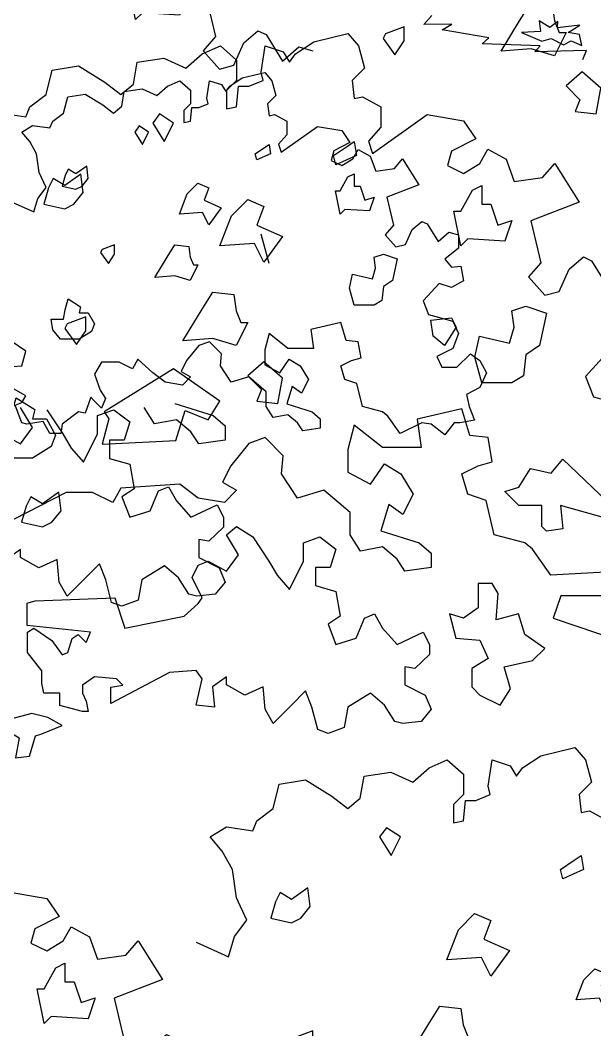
# Model space of a CAD drawing. Header units: inches. Extents: x -11 to 128, y 7 to 56.
# Drawn here: x 58.634 to 59.075, y 22.399 to 23.173 of the extents above; entities that cross this region are included whole.
import ezdxf

# ---------------------------------------------------------------- set-up
doc = ezdxf.new("R2010")
doc.units = ezdxf.units.IN
doc.header["$MEASUREMENT"] = 0
doc.layers.add('CAY', color=94, linetype='Continuous')
doc.layers.add('CAY-3', color=61, linetype='Continuous')
picture_1 = doc.add_image_def('image1.jpg', size_in_pixel=(1680, 1093))

# ---------------------------------------------------------------- blocks, each defined once
blk = doc.blocks.new('A$C76451831')
at = {"layer": 'CAY'}
for p, q in [((3764, 1772.8), (3822.4, 1787)), ((3822.4, 1787), (3840.1, 1765.7)), ((3573, 1752.2), (3604.2, 1765.7)), ((3604.2, 1765.7), (3631.9, 1741.6)), ((3673.8, 1720.9), (3680.9, 1765.7)), ((3680.9, 1765.7), (3711.5, 1755.7)), ((3732.8, 1752.2), (3764, 1772.8)), ((3840.1, 1765.7), (3850.7, 1728)), ((3462.1, 1738), (3507.5, 1745.1)), ((3507.5, 1745.1), (3545.3, 1728)), ((3545.3, 1728), (3573, 1752.2)), ((3711.5, 1755.7), (3722.2, 1738)), ((3722.2, 1738), (3732.8, 1752.2)), ((3317.1, 1724.4), (3361.9, 1731.5)), ((3361.9, 1731.5), (3406.7, 1703.8)), ((3455.6, 1700.3), (3462.1, 1738)), ((3631.9, 1741.6), (3631.9, 1706.7)), ((3850.7, 1728), (3829.5, 1706.7)), ((3306.5, 1682.6), (3317.1, 1724.4)), ((3677.3, 1706.7), (3673.8, 1720.9)), ((3406.7, 1703.8), (3434.4, 1682.6)), ((3434.4, 1682.6), (3455.6, 1700.3)), ((3631.9, 1706.7), (3614.8, 1689.6)), ((3631.9, 1661.9), (3635.5, 1696.7)), ((3635.5, 1696.7), (3653.2, 1696.7)), ((3653.2, 1696.7), (3677.3, 1706.7)), ((3829.5, 1706.7), (3833, 1676.1)), ((3278.8, 1661.9), (3306.5, 1682.6)), ((3614.8, 1689.6), (3614.8, 1658.4)), ((3833, 1676.1), (3847.2, 1679)), ((3847.2, 1679), (3878.4, 1661.9)), ((3271.7, 1644.8), (3278.8, 1661.9)), ((3614.8, 1658.4), (3631.9, 1661.9)), ((3199.2, 1634.2), (3226.9, 1651.3)), ((3226.9, 1651.3), (3271.7, 1644.8)), ((3219.8, 1610), (3199.2, 1634.2)), ((3237.5, 1578.7), (3219.8, 1610)), ((3244, 1530.4), (3237.5, 1578.7)), ((2857.6, 1539.7), (2920.1, 1529)), ((2920.1, 1529), (2940.8, 1498.4)), ((3261.7, 1492), (3244, 1530.4)), ((2940.8, 1498.4), (2899.5, 1477.1)), ((3240.4, 1464.3), (3261.7, 1492)), ((2899.5, 1477.1), (2892.4, 1452.9)), ((2947.9, 1456.5), (2961.4, 1480.7)), ((2961.4, 1480.7), (2992.7, 1463.6)), ((2892.4, 1452.9), (2920.1, 1439.4)), ((2920.1, 1439.4), (2947.9, 1456.5)), ((2992.7, 1463.6), (3006.8, 1425.2)), ((3055.2, 1432.3), (3075.8, 1456.5)), ((3075.8, 1456.5), (3117.7, 1390.4)), ((3175, 1454.3), (3230.4, 1429.5)), ((3230.4, 1429.5), (3240.4, 1464.3)), ((3006.8, 1425.2), (3055.2, 1432.3)), ((3117.7, 1390.4), (3035.1, 1358.6)), ((3035.1, 1358.6), (3052.2, 1286.6)), ((3052.2, 1286.6), (3031, 1262.4)), ((5124.9, 59.8), (5138.6, 75.7)), ((5172.9, 60.9), (5124.9, 59.8)), ((5156.3, 51), (5172.9, 60.9)), ((5236, 37.4), (5156.3, 51)), ((5224.8, 27.3), (5236, 37.4)), ((5323.5, 23.9), (5224.8, 27.3)), ((5314.9, 13.3), (5323.5, 23.9)), ((5402.9, 15.7), (5314.9, 13.3)), ((5396.9, 0), (5402.9, 15.7))]:
    blk.add_line(p, q, dxfattribs=at)
for points in [[(3524.3, 1634.1), (3500.5, 1649.9), (3488.6, 1634.1), (3508.4, 1602.4)], [(3821.2, 1594.5), (3833.1, 1602.4), (3837, 1578.6), (3801.4, 1562.8), (3797.4, 1578.6)], [(3369.9, 1515.3), (3365.9, 1547), (3338.2, 1527.2), (3318.4, 1539), (3310.5, 1523.2), (3302.6, 1495.5), (3338.2, 1487.6), (3354, 1495.5)], [(3623.3, 1475.7), (3651, 1503.4), (3678.7, 1491.5), (3666.8, 1459.8), (3710.3, 1440), (3678.7, 1396.5), (3662.8, 1428.1), (3603.5, 1424.2)], [(2935.2, 1410.5), (2951, 1418.5), (2951, 1386.8), (2966.9, 1386.8), (2978.8, 1351.1), (3002.5, 1359.1), (2990.6, 1323.4), (2927.3, 1327.4), (2915.4, 1315.5), (2903.5, 1374.9), (2915.4, 1374.9)], [(3837.8, 1390.3), (3856.3, 1408.8), (3874.8, 1400.9), (3866.9, 1379.8), (3895.9, 1366.6), (3874.8, 1337.5), (3864.2, 1358.6), (3824.6, 1356)], [(3571.8, 1313.3), (3591.6, 1345), (3627.2, 1341), (3631.2, 1313.3), (3639.1, 1293.5), (3651, 1293.5), (3631.2, 1253.9), (3591.6, 1265.8), (3540.1, 1261.8)], [(3342.6, 1291.2), (3338.7, 1283.3), (3358.5, 1255.6), (3374.3, 1279.3), (3374.3, 1303.1)], [(3702.4, 1154.9), (3710.3, 1198.4), (3678.7, 1226.2), (3651, 1202.4), (3674.7, 1178.6), (3666.8, 1158.8)], [(5395.1, 24.1), (5390.7, 42.8), (5371.8, 46.2), (5391.3, 58.7), (5353.5, 54.6), (5353.9, 65.4), (5340.4, 55), (5322.2, 66.5), (5324.3, 47.9), (5292.1, 46.3), (5326.4, 31.5), (5342.5, 36.4), (5363.4, 25.2), (5376.8, 32.4)]]:
    blk.add_lwpolyline(points, close=True, dxfattribs=at)
at = {"layer": 'CAY-3'}
for p, q in [((3100.6, 1276), (3124.7, 1296.6)), ((3124.7, 1296.6), (3138.9, 1290.1)), ((3138.9, 1290.1), (3166.6, 1244.7)), ((3188.9, 1257), (3220.2, 1277.6)), ((3220.2, 1277.6), (3278.5, 1291.8)), ((3278.5, 1291.8), (3296.2, 1270.6)), ((3029.1, 1257), (3060.4, 1270.6)), ((3031, 1262.4), (3058.7, 1231.2)), ((3060.4, 1270.6), (3088.1, 1246.4)), ((3083.5, 1237.6), (3100.6, 1276)), ((3130, 1225.7), (3137, 1270.6)), ((3137, 1270.6), (3167.7, 1260.5)), ((3166.6, 1244.7), (3194.3, 1268.9)), ((3167.7, 1260.5), (3178.3, 1242.8)), ((3194.3, 1268.9), (3218.5, 1262.4)), ((3296.2, 1270.6), (3306.9, 1232.8)), ((2911.8, 1205.1), (2918.3, 1242.8)), ((2918.3, 1242.8), (2963.7, 1249.9)), ((2963.7, 1249.9), (3001.4, 1232.8)), ((3001.4, 1232.8), (3029.1, 1257)), ((3088.1, 1246.4), (3088.1, 1211.6)), ((3178.3, 1242.8), (3188.9, 1257)), ((2762.6, 1187.4), (2773.2, 1229.3)), ((2773.2, 1229.3), (2818.1, 1236.4)), ((2818.1, 1236.4), (2862.9, 1208.6)), ((3058.7, 1231.2), (3083.5, 1237.6)), ((3133.5, 1211.6), (3130, 1225.7)), ((3306.9, 1232.8), (3285.6, 1211.6)), ((2862.9, 1208.6), (2890.6, 1187.4)), ((3088.1, 1211.6), (3071, 1194.5)), ((3109.3, 1201.6), (3133.5, 1211.6)), ((3285.6, 1211.6), (3289.2, 1180.9)), ((2890.6, 1187.4), (2911.8, 1205.1)), ((3071, 1194.5), (3071, 1163.2)), ((3088.1, 1166.8), (3091.6, 1201.6)), ((3091.6, 1201.6), (3109.3, 1201.6)), ((2734.9, 1166.8), (2762.6, 1187.4)), ((3289.2, 1180.9), (3303.3, 1183.9)), ((3303.3, 1183.9), (3334.6, 1166.8)), ((2683, 1156.1), (2727.8, 1149.6)), ((2727.8, 1149.6), (2734.9, 1166.8)), ((3071, 1163.2), (3088.1, 1166.8)), ((3334.6, 1166.8), (3334.6, 1131.9)), ((3320.4, 1087.1), (3413.6, 1153.2)), ((3413.6, 1153.2), (3476.1, 1142.6)), ((3476.1, 1142.6), (3496.7, 1111.9)), ((3334.6, 1131.9), (3313.3, 1107.8)), ((3313.3, 1107.8), (3320.4, 1087.1)), ((3496.7, 1111.9), (3455.4, 1090.7)), ((3455.4, 1090.7), (3448.4, 1066.5)), ((3503.8, 1070), (3517.3, 1094.2)), ((3517.3, 1094.2), (3548.6, 1077.1)), ((3476.1, 1052.9), (3503.8, 1070)), ((3548.6, 1077.1), (3562.7, 1038.8)), ((3611.1, 1045.8), (3631.7, 1070)), ((3631.7, 1070), (3673.6, 1003.9)), ((3448.4, 1066.5), (3476.1, 1052.9)), ((3562.7, 1038.8), (3611.1, 1045.8)), ((3673.6, 1003.9), (3591, 972.1)), ((3591, 972.1), (3608.1, 900.1)), ((6577.4, 899), (6564.2, 949.2)), ((3608.1, 900.1), (3586.9, 875.9)), ((3656.5, 889.5), (3680.7, 910.2)), ((3680.7, 910.2), (3694.8, 903.7)), ((3694.8, 903.7), (3722.5, 858.3)), ((3639.4, 851.2), (3656.5, 889.5)), ((3586.9, 875.9), (3614.6, 844.7)), ((3614.6, 844.7), (3639.4, 851.2)), ((3725.5, 750.9), (3684.2, 706.1)), ((3684.2, 706.1), (3697.8, 671.3)), ((3697.8, 671.3), (3760.3, 654.2)), ((6416.3, 659.8), (6481.8, 639.1)), ((3473.1, 650.6), (3396.5, 632.9)), ((3486.7, 605.2), (3473.1, 650.6)), ((6173.4, 618.5), (6152.8, 652.7)), ((6197.6, 649.2), (6225.3, 607.9)), ((6284.2, 639.1), (6312, 649.2)), ((6284.2, 607.9), (6284.2, 639.1)), ((6312, 649.2), (6339.7, 628.5)), ((6381.5, 625), (6363.8, 652.7)), ((6481.8, 639.1), (6502.4, 621.4)), ((3289.2, 622.9), (3278.5, 581)), ((3337.5, 584.6), (3289.2, 622.9)), ((3396.5, 632.9), (3403.5, 584.6)), ((6339.7, 628.5), (6329.6, 597.3)), ((6419.3, 632.1), (6381.5, 625)), ((6444, 611.4), (6419.3, 632.1)), ((6502.4, 621.4), (6502.4, 597.3)), ((3517.9, 601.7), (3486.7, 605.2)), ((6121.5, 607.9), (6152.8, 590.8)), ((6152.8, 590.8), (6173.4, 618.5)), ((6225.3, 607.9), (6239.4, 583.7)), ((6260.1, 559.5), (6284.2, 607.9)), ((6457.6, 590.8), (6444, 611.4)), ((3109.3, 591.6), (3078.1, 553.3)), ((3137, 601.7), (3109.3, 591.6)), ((3167.7, 570.4), (3137, 601.7)), ((3525, 560.4), (3517.9, 601.7)), ((6304.9, 597.3), (6304.9, 566)), ((6329.6, 597.3), (6304.9, 597.3)), ((6502.4, 597.3), (6457.6, 590.8)), ((3164.8, 539.7), (3167.7, 570.4)), ((3278.5, 581), (3278.5, 542.7)), ((3403.5, 584.6), (3337.5, 584.6)), ((6239.4, 583.7), (6260.1, 559.5)), ((3078.1, 553.3), (3063.9, 525.6)), ((3316.9, 522), (3341, 556.8)), ((3341, 556.8), (3368.8, 539.7)), ((3473.1, 539.7), (3500.8, 553.3)), ((3500.8, 553.3), (3525, 560.4)), ((6304.9, 566), (6339.7, 556)), ((6339.7, 556), (6346.7, 514.1)), ((3192.5, 497.8), (3164.8, 539.7)), ((3278.5, 542.7), (3316.9, 522)), ((3368.8, 539.7), (3390, 504.9)), ((3483.1, 504.9), (3473.1, 539.7)), ((2991.4, 522), (2890.2, 514.9)), ((3022.7, 497.8), (2991.4, 522)), ((3063.9, 525.6), (3088.1, 512)), ((6388.6, 510.6), (6405.7, 517.6)), ((6405.7, 517.6), (6419.3, 493.4)), ((2797, 507.9), (2685, 450.4)), ((2841.8, 507.9), (2797, 507.9)), ((2876.6, 490.8), (2841.8, 507.9)), ((2890.2, 514.9), (2876.6, 490.8)), ((3088.1, 512), (3067.5, 490.8)), ((3237.3, 512), (3192.5, 497.8)), ((3282.1, 473.7), (3237.3, 512)), ((3390, 504.9), (3372.3, 470.1)), ((3514.4, 494.3), (3483.1, 504.9)), ((6346.7, 514.1), (6326.1, 500.5)), ((6326.1, 500.5), (6339.7, 465.7)), ((6374.5, 476.3), (6388.6, 510.6)), ((3067.5, 490.8), (3022.7, 497.8)), ((3348.1, 487.2), (3334.6, 442.4)), ((3372.3, 470.1), (3348.1, 487.2)), ((3528.5, 435.3), (3514.4, 494.3)), ((6419.3, 493.4), (6444, 465.7)), ((6444, 465.7), (6488.8, 486.4)), ((6488.8, 486.4), (6499.5, 465.7)), ((3282.1, 435.3), (3282.1, 473.7)), ((6339.7, 465.7), (6374.5, 476.3)), ((6499.5, 465.7), (6499.5, 448.6)), ((3071, 435.3), (3088.1, 449.5)), ((3088.1, 449.5), (3115.8, 431.8)), ((6499.5, 448.6), (6474.7, 424.4)), ((3091.6, 401.1), (3071, 435.3)), ((3115.8, 431.8), (3143.5, 390.5)), ((3202.5, 421.8), (3230.2, 431.8)), ((3230.2, 431.8), (3257.9, 411.1)), ((3299.8, 407.6), (3282.1, 435.3)), ((3334.6, 442.4), (3400, 421.8)), ((3580.4, 421.8), (3528.5, 435.3)), ((3202.5, 390.5), (3202.5, 421.8)), ((3337.5, 414.7), (3299.8, 407.6)), ((3362.3, 394), (3337.5, 414.7)), ((3400, 421.8), (3420.6, 404.1)), ((3594, 411.1), (3580.4, 421.8)), ((6457.6, 427.4), (6457.6, 396.7)), ((6474.7, 424.4), (6457.6, 427.4)), ((3071, 373.4), (3091.6, 401.1)), ((3257.9, 411.1), (3247.9, 379.9)), ((3420.6, 404.1), (3420.6, 379.9)), ((3625.2, 366.3), (3594, 411.1)), ((6152.8, 410.3), (6128.6, 393.2)), ((6152.8, 396.7), (6152.8, 410.3)), ((6184, 379), (6152.8, 396.7)), ((6457.6, 396.7), (6492.4, 379)), ((3012, 362.8), (3022.7, 383.4)), ((3022.7, 383.4), (3039.8, 390.5)), ((3039.8, 390.5), (3071, 373.4)), ((3143.5, 390.5), (3157.7, 366.3)), ((3178.3, 342.1), (3202.5, 390.5)), ((3223.1, 379.9), (3223.1, 348.6)), ((3247.9, 379.9), (3223.1, 379.9)), ((3375.8, 373.4), (3362.3, 394)), ((3420.6, 379.9), (3375.8, 373.4)), ((6215.3, 393.2), (6184, 379)), ((6218.8, 354.8), (6215.3, 393.2)), ((6287.8, 386.1), (6263.6, 361.9)), ((6298.4, 358.4), (6287.8, 386.1)), ((6398.6, 382.6), (6360.3, 358.4)), ((6422.8, 361.9), (6398.6, 382.6)), ((3029.1, 328), (3012, 362.8)), ((3157.7, 366.3), (3178.3, 342.1)), ((3748.8, 373.1), (3625.2, 366.3)), ((6492.4, 379), (6502.4, 354.8)), ((3223.1, 348.6), (3257.9, 338.6)), ((6232.4, 330.6), (6218.8, 354.8)), ((6263.6, 361.9), (6232.4, 330.6)), ((6308.4, 320), (6298.4, 358.4)), ((6360.3, 358.4), (6353.8, 323.6)), ((6440.5, 334.2), (6422.8, 361.9)), ((6502.4, 354.8), (6485.3, 334.2)), ((2744, 322.4), (2880.2, 328)), ((2880.2, 328), (2897.3, 276)), ((3022.7, 317.9), (3029.1, 328)), ((3257.9, 338.6), (3265, 296.7)), ((6454.1, 330.6), (6440.5, 334.2)), ((6485.3, 334.2), (6454.1, 330.6)), ((2730.4, 318.9), (2744, 322.4)), ((2730.4, 280.5), (2730.4, 318.9)), ((2998.5, 296.7), (3022.7, 317.9)), ((6326.1, 313.5), (6308.4, 320)), ((6353.8, 323.6), (6326.1, 313.5)), ((2897.3, 276), (2998.5, 296.7)), ((3265, 296.7), (3244.4, 283.1)), ((3306.9, 293.2), (3323.9, 300.2)), ((3323.9, 300.2), (3337.5, 276.1)), ((2838.3, 269), (2730.4, 280.5)), ((2731, 269), (2741.6, 276)), ((2741.6, 276), (2772.3, 254.8)), ((3244.4, 283.1), (3257.9, 248.3)), ((3292.7, 259), (3306.9, 293.2)), ((3337.5, 276.1), (3362.3, 248.3)), ((2731, 234.2), (2731, 269)), ((2807.1, 258.3), (2817.7, 265.4)), ((2817.7, 265.4), (2831.2, 251.3)), ((2831.2, 251.3), (2838.3, 269)), ((3257.9, 248.3), (3292.7, 259)), ((3362.3, 248.3), (3407.1, 269)), ((3407.1, 269), (3417.7, 248.3)), ((2772.3, 254.8), (2790, 230.6)), ((2800, 234.2), (2807.1, 258.3)), ((3417.7, 248.3), (3417.7, 231.2)), ((2755.2, 202.9), (2731, 234.2)), ((2790, 230.6), (2800, 234.2)), ((3417.7, 231.2), (3392.9, 207)), ((3375.8, 210), (3375.8, 179.3)), ((3392.9, 207), (3375.8, 210)), ((2755.2, 182.3), (2755.2, 202.9)), ((2845.4, 192.9), (2824.7, 178.7)), ((2883.1, 189.3), (2845.4, 192.9)), ((2973.7, 200), (2873.1, 147.5)), ((3019.1, 203.5), (2973.7, 200)), ((3029.1, 189.3), (3019.1, 203.5)), ((3071, 192.9), (3046.8, 175.8)), ((3071, 179.3), (3071, 192.9)), ((2758.7, 165.1), (2755.2, 182.3)), ((2824.7, 178.7), (2824.7, 165.1)), ((2873.1, 175.2), (2893.7, 178.7)), ((2873.1, 147.5), (2873.1, 175.2)), ((2893.7, 178.7), (2883.1, 189.3)), ((3019.1, 144.5), (3029.1, 189.3)), ((3046.8, 175.8), (3050.4, 141)), ((3102.3, 161.6), (3071, 179.3)), ((3133.5, 175.8), (3102.3, 161.6)), ((3137, 137.4), (3133.5, 175.8)), ((3375.8, 179.3), (3410.6, 161.6)), ((2786.4, 165.1), (2758.7, 165.1)), ((2786.4, 143.9), (2786.4, 165.1)), ((2824.7, 165.1), (2831.2, 151)), ((3206, 168.7), (3181.9, 144.5)), ((3216.6, 141), (3206, 168.7)), ((3316.9, 165.2), (3278.5, 141)), ((3341, 144.5), (3316.9, 165.2)), ((3410.6, 161.6), (3420.6, 137.4)), ((2824.7, 133.9), (2786.4, 143.9)), ((2831.2, 151), (2834.8, 133.9)), ((3050.4, 141), (3019.1, 144.5)), ((3181.9, 144.5), (3150.6, 113.3)), ((3226.7, 102.6), (3216.6, 141)), ((3278.5, 141), (3272.1, 106.2)), ((3358.7, 116.8), (3341, 144.5)), ((2834.8, 133.9), (2824.7, 133.9)), ((3150.6, 113.3), (3137, 137.4)), ((3420.6, 137.4), (3403.5, 116.8)), ((3272.1, 106.2), (3244.4, 96.1)), ((3372.3, 113.3), (3358.7, 116.8)), ((3403.5, 116.8), (3372.3, 113.3)), ((3244.4, 96.1), (3226.7, 102.6))]:
    blk.add_line(p, q, dxfattribs=at)
for points in [[(6124.5, 721.6), (6154.8, 724), (6161.9, 749.1), (6138.7, 765.3)], [(6138.7, 1003.6), (6175.6, 987), (6182.3, 1010.2), (6196.5, 1028.7), (6184.7, 1054.3), (6180.3, 1086.5), (6168.5, 1107.4), (6154.8, 1123.5), (6173.3, 1134.9), (6203.1, 1130.6), (6207.9, 1142), (6226.3, 1155.7), (6233.4, 1183.7), (6263.3, 1188.4), (6293.2, 1169.9), (6311.6, 1155.7), (6325.8, 1167.5), (6330.1, 1192.7), (6360.4, 1197.4), (6385.5, 1186), (6404, 1202.1), (6424.8, 1211.2), (6443.3, 1195.1), (6443.3, 1171.9), (6431.9, 1160.5), (6431.9, 1139.6), (6443.3, 1142), (6445.7, 1165.2), (6457.5, 1165.2), (6473.6, 1171.9), (6471.2, 1181.3), (6475.9, 1211.2), (6496.4, 1204.5), (6503.5, 1192.7), (6510.5, 1202.1), (6531.4, 1215.9), (6570.3, 1225.3), (6582.1, 1211.2), (6589.1, 1186), (6575, 1171.9), (6577.4, 1151.4), (6586.8, 1153.4), (6607.6, 1142), (6607.6, 1118.8), (6593.5, 1102.7), (6598.2, 1088.9), (6660.3, 1132.9), (6702, 1125.9), (6715.7, 1105.4), (6688.2, 1091.2), (6683.5, 1075.1), (6702, 1066.1), (6720.4, 1077.5), (6729.5, 1093.6), (6750.3, 1082.2), (6759.7, 1056.6), (6792, 1061.4), (6805.7, 1077.5), (6833.6, 1033.4), (6778.6, 1012.2), (6790, 964.2), (6775.9, 948.1), (6794.3, 927.3), (6810.8, 931.6), (6822.2, 957.2), (6838.4, 970.9), (6847.8, 966.6), (6866.3, 936.3), (6884.7, 952.4), (6900.9, 948.1), (6900.9, 924.9), (6877.7, 906.4), (6889.1, 892.7), (6905.2, 894.6), (6909.9, 869.5), (6889.1, 857.7), (6868.2, 864.7), (6840.7, 834.9), (6849.8, 811.7), (6891.4, 800.2), (6900.9, 779.4), (6891.4, 753.8), (6882.4, 749.1), (6863.9, 740.1), (6872.9, 721.6), (6898.5, 721.6), (6921.7, 744.4), (6937.8, 733), (6949.2, 712.2), (6937.8, 687), (6914.6, 675.2), (6919.3, 654.4), (6928.4, 631.5), (6903.2, 626.8), (6893.8, 626.8), (6877.7, 606), (6854.5, 624.5), (6838.4, 626.8), (6801.4, 608.3), (6780.6, 638.2), (6771.5, 645.3), (6736.9, 654.4), (6727.5, 693.7), (6706.7, 700.8), (6700, 724), (6718.5, 733), (6734.6, 737.7), (6729.9, 765.3), (6709, 767.6), (6700, 797.9), (6648.9, 786.1), (6653.6, 753.8), (6609.6, 753.8), (6577.4, 779.4), (6570.3, 751.5), (6570.3, 725.9), (6595.8, 712.2), (6611.9, 735.4), (6630.4, 724), (6644.6, 700.8), (6632.8, 677.6), (6616.7, 689), (6607.6, 659.1), (6651.2, 645.3), (6665, 633.5), (6665, 617.4), (6635.1, 613.1), (6626.1, 626.8), (6609.6, 640.6), (6584.4, 635.9), (6572.6, 654.4), (6572.6, 679.9), (6542.8, 705.5), (6512.9, 696), (6494.4, 724), (6496.4, 744.4), (6475.9, 765.3), (6457.5, 758.6), (6436.6, 733), (6427.2, 714.5), (6443.3, 705.5), (6429.6, 691.3), (6399.7, 696), (6378.8, 712.2), (6353.3, 735.4), (6344.3, 719.2), (6321.1, 730.6), (6291.2, 730.6), (6279.4, 709.8), (6288.8, 682.3), (6297.9, 668.5), (6291.2, 652), (6279.4, 663.8), (6272.8, 670.4), (6263.3, 643), (6251.9, 645.3), (6224, 624.5), (6221.6, 608.3), (6203.1, 608.3), (6191.7, 629.2), (6163.8, 624.5), (6154.8, 626.8), (6143.4, 656.7), (6154.8, 661.4), (6161.9, 672.8), (6141, 684.6)]]:
    blk.add_lwpolyline(points, dxfattribs=at)
for points in [[(2980.4, 1138.9), (2956.7, 1154.8), (2944.8, 1138.9), (2964.6, 1107.2)], [(6371.5, 1123.4), (6355.7, 1134), (6347.8, 1123.4), (6361, 1102.3)], [(3277.4, 1099.3), (3289.2, 1107.2), (3293.2, 1083.5), (3257.6, 1067.6), (3253.6, 1083.5)], [(6569.5, 1097), (6577.4, 1102.3), (6580, 1086.5), (6556.3, 1075.9), (6553.6, 1086.5)], [(6268.6, 1044.2), (6266, 1065.3), (6247.5, 1052.1), (6234.3, 1060.1), (6229, 1049.5), (6223.7, 1031), (6247.5, 1025.7), (6258, 1031)], [(6712, 1046.9), (6722.6, 1052.1), (6722.6, 1031), (6733.1, 1031), (6741, 1007.2), (6756.9, 1012.5), (6748.9, 988.8), (6706.7, 991.4), (6698.8, 983.5), (6690.9, 1023.1), (6698.8, 1023.1)], [(2826, 1020.1), (2822.1, 1051.8), (2794.4, 1032), (2774.6, 1043.9), (2766.7, 1028), (2758.7, 1000.3), (2794.4, 992.4), (2810.2, 1000.3)], [(6437.5, 1017.8), (6456, 1036.3), (6474.5, 1028.4), (6466.5, 1007.2), (6495.6, 994), (6474.5, 965), (6463.9, 986.1), (6424.3, 983.5)], [(3491.1, 1024.1), (3507, 1032), (3507, 1000.3), (3522.8, 1000.3), (3534.7, 964.7), (3558.4, 972.6), (3546.6, 936.9), (3483.2, 940.9), (3471.3, 929), (3459.5, 988.4), (3471.3, 988.4)], [(3079.4, 980.5), (3107.1, 1008.2), (3134.8, 996.3), (3123, 964.7), (3166.5, 944.9), (3134.8, 901.3), (3119, 933), (3059.6, 929)], [(6292.4, 922.8), (6289.7, 917.5), (6302.9, 899), (6313.5, 914.8), (6313.5, 930.7)], [(6403.2, 909.6), (6416.4, 930.7), (6440.2, 928), (6442.8, 909.6), (6448.1, 896.4), (6456, 896.4), (6442.8, 870), (6416.4, 877.9), (6382.1, 875.2)], [(6714.6, 856.8), (6719.9, 880.5), (6754.2, 872.6), (6759.5, 891.1), (6756.9, 909.6), (6772.7, 914.8), (6796.5, 906.9), (6788.5, 870), (6772.7, 859.4), (6770.1, 835.6), (6756.9, 827.7), (6722.6, 827.7)], [(3027.9, 818.1), (3047.7, 849.8), (3083.4, 845.8), (3087.3, 818.1), (3095.2, 798.3), (3107.1, 798.3), (3087.3, 758.7), (3047.7, 770.6), (2996.3, 766.6)], [(6252.8, 814.5), (6268.6, 814.5), (6279.2, 796), (6273.9, 782.8), (6252.8, 769.6), (6221.1, 769.6), (6207.9, 785.5), (6205.3, 803.9), (6226.4, 803.9), (6229, 819.8), (6234.3, 838.3), (6255.4, 825.1)], [(3495.1, 738.9), (3503, 774.6), (3554.5, 762.7), (3562.4, 790.4), (3558.4, 818.1), (3582.2, 826), (3617.8, 814.2), (3605.9, 758.7), (3582.2, 742.9), (3578.2, 707.2), (3558.4, 695.3), (3507, 695.3)], [(2798.8, 796), (2794.8, 788.1), (2814.6, 760.4), (2830.5, 784.1), (2830.5, 807.9)], [(3423.8, 774.6), (3419.9, 802.3), (3455.5, 806.2), (3463.4, 790.4), (3443.6, 758.7)], [(3158.6, 659.7), (3166.5, 703.3), (3134.8, 731), (3107.1, 707.2), (3130.9, 683.5), (3123, 663.7)], [(3039.8, 632), (3059.6, 663.7), (2980.4, 719.1), (2862.1, 645.5), (2870, 633.6), (2858.2, 590.1), (2984.4, 596.3), (3000.2, 647.8)], [(2739.4, 633.6), (2763.2, 633.6), (2779, 605.9), (2771.1, 586.1), (2739.4, 566.3), (2691.9, 566.3), (2672.1, 590.1), (2668.1, 617.8), (2699.8, 617.8), (2703.8, 641.6), (2711.7, 669.3), (2743.4, 649.5)], [(3570.3, 517.1), (3590.1, 548.8), (3625.7, 540.9), (3645.5, 564.6), (3721.6, 492.2), (3753.2, 492.2), (3745.3, 456.6), (3641.6, 485.4), (3645.5, 445.8), (3617.8, 441.9), (3609.9, 449.8), (3609.9, 485.4), (3570.3, 485.4), (3546.6, 509.2)], [(6222, 476.6), (6218.1, 508.3), (6190.4, 488.5), (6170.6, 500.4), (6162.6, 484.6), (6154.7, 456.8), (6190.4, 448.9), (6206.2, 456.8)], [(3535, 335), (3525, 352.1), (3500.8, 352.1), (3500.8, 310.9), (3476.1, 293.2), (3451.9, 300.2), (3462.5, 259), (3503.8, 255.4), (3517.9, 224.1), (3490.2, 207), (3490.2, 175.8), (3503.8, 161.6), (3538.6, 144.5), (3556.3, 172.2), (3545.6, 210), (3594, 220.6), (3614.6, 241.3), (3580.4, 265.4), (3569.8, 300.2), (3531.5, 290.2)], [(3728.2, 331.2), (3642.3, 331.5), (3628.8, 293.2), (3741.7, 255.1), (3752.3, 286.4), (3787.1, 293.5), (3759.4, 314.1)], [(2765.8, 123.3), (2738.1, 130.3), (2699.7, 119.7), (2699.7, 99.1), (2716.8, 88.5), (2710.4, 54.3), (2734.5, 57.2), (2744.6, 92), (2755.2, 95.5), (2790, 109.7)]]:
    blk.add_lwpolyline(points, close=True, dxfattribs=at)

msp = doc.modelspace()

# ---------------------------------------------------------------- block references
at = {"layer": 'CAY', "xscale": 0.0004489089019145984, "yscale": 0.0004489089019145984, "zscale": 0.0004489089019145984}
for p in [(56.64307, 23.14297), (55.87234, 22.58311), (57.4138, 22.58311), (57.34374, 21.8133)]:
    msp.add_blockref('A$C76451831', p, dxfattribs=at)

# ---------------------------------------------------------------- pictures from other files: only their frames are drawn
image = msp.add_image(picture_1, insert=(12.49661, 7.37723), size_in_units=(74.4025, 48.40591))
image.dxf.flags = 6

doc.saveas('drawing.dxf')
